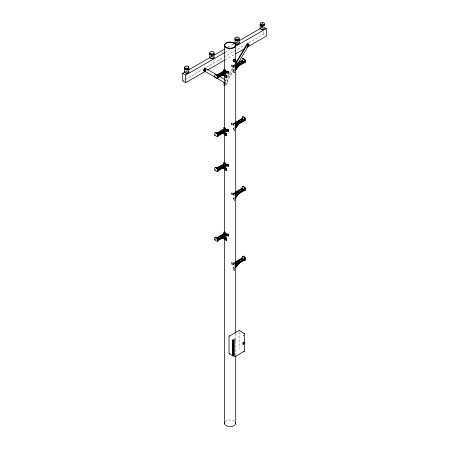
<?xml version="1.0" encoding="UTF-8"?>
<svg xmlns="http://www.w3.org/2000/svg" width="449" height="449" viewBox="0 0 449 449"><rect width="100%" height="100%" fill="white"/><g stroke="black" fill="none" stroke-linecap="round" stroke-linejoin="round"><path stroke-width="0.34" stroke-dasharray="2.25 1.68" d="M225.129 80.966L225.634 80.096M225.505 82.347L225.005 83.222L225.505 83.514L226.01 82.638L225.129 82.133M225.129 83.295L225.634 82.42M225.207 84.558L227.014 83.514L227.014 80.607L234.501 68.018M225.101 85.198L227.52 83.8L227.52 80.893L234.546 69.067M227.396 76.712L234.49 64.959M227.441 77.767L235.242 64.83M234.709 69.135L233.839 70.229L234.995 70.897L234.995 72.598L234.49 72.89L233.334 72.222L233.334 70.184L234.631 68.568M234.995 129.026L234.995 130.726L234.49 131.013L233.334 130.345L233.334 128.313L234.631 126.691M234.709 127.263L233.839 128.358L233.839 130.058L233.334 130.345M234.995 198.778L234.995 200.478L234.49 200.765L233.334 200.097L233.334 198.065L234.631 196.443M234.709 197.016L233.839 198.11L233.839 199.811L233.334 200.097M234.709 266.768L233.839 267.862L234.995 268.53L234.995 270.231L234.49 270.517L233.334 269.849L233.334 267.817L234.631 266.195M234.776 64.555L232.885 65.649L232.885 66.228L233.856 66.98L233.334 67.277L231.465 66.677L231.807 64.869L233.856 65.812L233.048 65.554M231.465 66.677L231.807 64.869M231.465 123.352L231.807 122.992L233.856 123.649L233.856 123.941L232.885 123.778L233.048 124.553L233.856 124.811L233.334 125.406L231.465 124.805L231.465 123.352L233.334 123.952L233.856 123.649M231.465 124.805L231.807 122.992M234.776 192.436L232.885 193.525L232.885 194.108L233.856 194.855L233.334 195.158L231.465 194.557L231.807 192.744L233.856 193.693L233.048 193.435M231.465 194.557L231.807 192.744M234.776 262.188L232.885 263.277L232.885 263.86L233.856 264.607L233.334 264.91L231.465 264.309L231.807 262.497L233.856 263.445L233.048 263.187M231.465 264.309L231.807 262.497M186.425 67.417L187.3 66.918A2.138 1.235 0 0 0 186.195 66.918M236.589 38.457L237.639 37.851A2.138 1.235 0 0 0 236.533 37.851M262.373 23.573L261.498 24.078A1.066 0.617 0 0 1 262.53 23.915M261.498 24.656L262.805 23.904A2.138 1.235 0 0 0 261.7 23.904M185.729 71.599L187.3 70.695L188.254 71.015M210.373 57.371L212.467 56.164L213.427 56.484M228.137 47.117L233.587 43.968M236.011 42.571L237.824 41.521M260.841 28.236L263.26 26.839L263.26 28.214M221.733 52.713L222.738 52.135M225.101 52.359L229.944 49.558M182.721 80.893L184.533 79.849M185.14 79.495L202.701 69.359M206.338 67.26L223.293 57.472M223.899 57.118L244.486 45.231M248.729 42.784L263.26 34.393L265.073 35.443M225.101 59.913L234.793 54.318M231.465 65.228L233.334 65.823L233.856 65.526M232.885 66.228L234.625 65.228M233.856 65.812L235.063 65.116M233.048 66.43L235.355 65.094M233.334 72.222L233.839 71.93L234.995 72.598M225.78 79.568L226.683 79.052L226.184 78.76M232.885 123.778L234.776 122.684M232.885 124.356L235.203 123.02M233.856 123.941L235.063 123.245M233.048 124.553L235.355 123.222M231.465 193.104L233.334 193.704L233.856 193.401M232.885 194.108L235.203 192.773M233.856 193.693L235.063 192.997M233.048 194.305L235.355 192.975M231.465 262.856L233.334 263.456L233.856 263.153M232.885 263.86L235.203 262.525M233.856 263.445L235.063 262.749M233.048 264.057L235.355 262.727M233.334 269.849L233.839 269.563L234.995 270.231M231.807 66.317L233.856 66.98M231.807 124.446L233.856 125.103M231.807 194.198L233.856 194.855M231.807 263.95L233.856 264.607M263.765 27.417L262.805 27.103A2.138 1.235 0 0 0 260.746 27.417M238.593 41.953L237.639 41.634A2.138 1.235 0 0 0 235.573 41.953M233.334 70.184L234.49 70.852L234.49 72.89M227.014 80.607L227.52 80.893M225.505 80.023L226.01 80.315L225.505 81.185L225.005 80.893M215.391 75.752L216.02 76.117M227.014 83.514L227.52 83.8M233.334 128.313L234.49 128.981L234.49 131.013M233.839 130.058L234.995 130.726M233.334 198.065L234.49 198.733L234.49 200.765M233.839 199.811L234.995 200.478M215.391 238.509L216.02 238.868L216.02 239.744M233.334 267.817L234.49 268.485L234.49 270.517M263.26 31.649L263.26 34.393M239.098 331.923L239.098 348.592M235.731 333.702L235.731 340.701M235.731 341.403L235.731 353.992M234.49 66.497L234.49 67.951M234.49 124.62L234.49 126.074M234.49 194.372L234.49 195.826M234.49 264.124L234.49 265.578M233.839 70.229L233.839 71.93M233.839 267.862L233.839 269.563M233.334 65.823L233.334 67.277M233.334 123.952L233.334 125.406M233.334 193.704L233.334 195.158M233.334 263.456L233.334 264.91M225.106 421.617A5.697 3.289 0 0 1 234.967 421.617M261.223 28.13A1.066 0.617 0 0 1 262.255 27.675A1.066 0.617 0 0 1 263.288 28.13M261.98 28.568A1.066 0.617 0 0 1 262.53 28.568M236.051 42.661A1.066 0.617 0 0 1 237.083 42.206A1.066 0.617 0 0 1 238.116 42.661M236.808 43.098A1.066 0.617 0 0 1 237.841 43.261M236.808 38.451A1.066 0.617 0 0 1 237.364 38.451M210.884 57.197A1.066 0.617 0 0 1 211.917 56.737A1.066 0.617 0 0 1 212.949 57.197M210.407 56.484A2.138 1.235 0 0 1 212.467 56.164M185.712 71.728A1.066 0.617 0 0 1 186.745 71.268A1.066 0.617 0 0 1 187.777 71.728M186.47 72.16A1.066 0.617 0 0 1 187.02 72.16"/><path stroke-width="0.67" d="M239.098 330.548L229.029 336.363L229.029 353.509L233.458 356.304M243.627 335.841L243.728 335.319M234.316 60.985L235.175 60.082L235.68 60.368L235.68 61.193L234.967 61.603L234.316 60.985L235.321 61.569M234.967 61.603L234.967 60.783L235.68 60.368M243.223 343.131L243.728 342.261L244.239 342.312L243.88 343.513L243.223 343.131L243.526 343.547M243.375 343.221L244.239 342.312M244.088 342.228L244.239 343.137M235.321 61.412L234.316 61.996L233.059 60.84L233.559 59.543L234.569 58.965L235.826 60.115L235.074 59.678M233.559 59.543L234.316 59.981L234.316 61.996L233.811 61.277L234.316 59.981L235.321 59.397L235.321 60.407L235.175 60.082M203.773 70.673L205.199 68.209M205.07 70.358L205.575 69.488M247.831 43.592L235.596 64.246M247.702 45.747L248.207 44.878M247.826 45.82L248.331 44.951M235.551 63.191L247.326 43.306L249.251 44.417L238.447 62.602M236.674 65.537L237.381 64.364M232.335 340.112L232.908 339.781L233.474 340.112L233.474 341.857L232.908 342.183L232.335 341.857L232.335 340.112L232.503 342.087M233.474 340.112L232.503 340.342M232.335 341.857L232.908 341.526M232.531 353.453L233.284 353.453L232.531 353.453L232.531 341.857L232.908 341.638M233.171 353.604L233.284 341.857M233.312 353.217L233.474 355.165L232.908 355.496L232.335 355.165L232.335 353.453L232.908 353.122M233.474 353.453L232.908 353.778L232.335 353.453M236.786 65.868L239.373 62.63M235.355 69.775L238.374 65.997M235.433 70.353L239.794 64.892M237.218 123.453L239.373 120.759M235.355 127.903L238.806 123.582M239.671 122.504L240.535 121.426M235.433 128.476L239.794 123.02M236.786 193.749L239.373 190.511M235.355 197.655L238.374 193.873M235.433 198.228L240.232 192.223M236.786 263.501L239.373 260.263M235.355 267.408L238.806 263.086M235.433 267.98L239.794 262.525M226.728 72.89L228.266 73.383L228.614 71.571L226.739 70.97L217.776 76.437M228.266 73.383L228.614 71.571M226.217 130.85L228.266 131.512L228.614 129.699L226.739 129.099L217.776 134.56M228.266 131.512L228.614 129.699M226.728 165.894L228.266 166.388L228.614 164.575L226.739 163.975L217.776 169.436M228.266 166.388L228.614 164.575M226.217 235.478L228.266 236.14L228.614 234.327L226.739 233.727L217.776 239.188M228.266 236.14L228.614 234.327M235.472 355.137L235.877 354.789M234.569 338.664L234.569 356.949L244.638 350.894L244.638 333.747L239.098 330.307M261.7 26.283L264.315 24.774A2.138 1.235 0 0 1 261.7 26.283L260.19 25.413L261.239 24.807M184.685 67.788A2.138 1.235 0 0 0 184.685 68.428A2.138 1.235 0 0 0 184.685 69.006L186.195 69.881L188.81 68.371L188.81 72.205M213.977 57.034A2.138 1.235 0 0 1 211.361 58.544L209.851 57.674L209.851 53.841A2.138 1.235 0 0 0 209.851 54.475L211.361 55.35L213.977 53.841L213.977 57.674M239.149 42.503A2.138 1.235 0 0 1 236.533 44.013L235.023 43.143L235.023 39.304A2.138 1.235 0 0 0 235.023 39.944L236.533 40.814L239.149 39.304L239.149 43.143M205.12 71.453L185.74 82.638L182.721 80.893L182.721 73.339L185.14 71.941M188.776 69.842L209.969 57.607M214.207 55.16L224.506 49.216M234.193 43.62L235.405 42.919M239.036 40.825L260.235 28.584M211.361 58.544L212.237 58.044M182.721 73.339L185.74 75.084L224.494 52.707M235.399 46.415L266.279 28.584L266.279 36.139L246.905 47.325M207.539 70.05L224.494 60.261M235.399 53.97L244.481 48.728M215.767 74.225L214.757 74.809L214.757 77.133L217.428 78.67L217.933 78.384L217.933 76.055L217.428 75.185L216.923 75.477L215.262 74.517M216.418 75.157L224.607 70.426L225.061 70.897L217.221 75.421M235.355 64.224L242.269 60.233L242.898 60.593L242.898 61.468L241.091 62.512M225.061 70.897L225.583 70.302L224.545 69.219L223.922 69.421L223.922 70.875L225.061 72.059L225.583 71.756L225.583 70.302M242.645 58.707L244.307 59.666L244.812 59.375L245.317 60.245L245.317 62.574L244.812 62.86L242.146 61.322M235.669 64.768L242.898 60.593M220.841 74.203L225.061 71.767L225.061 72.059M235.669 65.644L239.283 63.556M217.428 78.67L217.428 76.347L217.933 76.055M244.812 62.86L244.812 60.536L245.317 60.245M235.618 66.138L244.054 61.266L244.812 61.844L235.557 67.187L235.534 69.028L236.157 68.832L236.157 67.378L235.394 66.587M227.026 71.823L217.933 77.363L227.188 72.02L226.217 71.565M244.688 61.625L235.557 67.187M217.804 78.019L227.188 72.603L227.188 72.02M236.039 67.49L244.812 62.428M225.078 75.853L225.078 76.987L226.234 77.655L226.739 77.363L226.739 75.331L225.583 74.663L223.568 74.467M216.418 133.28L224.607 128.554L225.061 129.02L217.221 133.544M235.355 122.353L242.269 118.356L242.898 118.721L242.898 119.591L241.091 120.635M224.607 128.554L224.517 129.189M225.061 129.02L225.583 128.431L224.545 127.348L223.922 127.55L223.922 128.998L224.545 128.801M215.262 132.64L216.923 133.6L217.428 133.314L217.933 134.184L217.933 136.507L217.428 136.799L214.757 135.256L214.757 132.932L215.767 132.354L217.428 133.314M244.307 117.79L244.812 117.503L245.317 118.373L245.317 120.697L244.812 120.989L244.812 118.665L244.307 117.79L242.645 116.83M235.669 122.897L242.898 118.721M214.757 135.256L215.262 134.969M220.234 132.68L225.583 129.884L225.583 128.431M235.669 123.767L239.283 121.679M217.428 136.799L217.428 134.476L217.933 134.184M244.812 118.665L245.317 118.373M235.618 124.261L244.054 119.389L244.812 119.973L235.557 125.316L244.688 119.754M227.026 129.952L217.933 135.491L227.188 130.148L226.217 129.688M217.804 136.142L227.188 130.726L227.188 130.148M236.039 125.613L244.812 120.551M225.078 135.115L226.234 135.783L226.234 134.083L225.078 133.415L225.078 135.115L225.583 134.823M226.234 135.783L226.739 135.491L226.739 133.454L225.583 132.786L223.568 132.595M216.418 168.156L224.607 163.43L225.061 163.896L217.221 168.42M225.061 163.896L225.583 163.307L224.545 162.224L223.922 162.426L223.922 163.874L225.061 165.058L225.583 164.761L225.583 163.307M215.262 167.516L216.923 168.476L217.428 168.19L217.933 169.06L217.933 171.383L217.428 171.675L214.757 170.132L214.757 167.808L215.767 167.23L217.428 168.19M214.757 170.132L215.262 169.845M220.841 167.208L225.061 164.772L225.061 165.058M217.428 171.675L217.428 169.352L217.933 169.06M227.026 164.828L217.933 170.367L227.188 165.024L226.217 164.564M217.804 171.018L227.188 165.602L227.188 165.024M225.078 168.858L225.078 169.991L226.234 170.659L226.739 170.367L226.739 168.33L225.583 167.662L223.568 167.471M235.355 192.105L242.269 188.109L242.898 188.473L242.898 189.343L241.091 190.387M244.307 187.542L244.812 187.255L245.317 188.125L245.317 190.449L244.812 190.741L244.812 188.417L244.307 187.542L242.645 186.582M235.669 192.649L242.898 188.473M235.669 193.519L238.677 191.779M244.812 188.417L245.317 188.125M235.618 194.013L244.054 189.141L244.812 189.725L235.557 195.068L244.688 189.506M236.039 195.366L244.812 190.303M216.418 237.908L224.607 233.183L225.061 233.648L217.221 238.172M225.061 233.648L225.583 233.059L224.545 231.976L223.922 232.178L223.922 233.626L224.545 233.429M215.262 237.268L216.923 238.228L217.428 237.942L217.933 238.812L217.933 241.135L217.428 241.427L214.757 239.884L214.757 237.56L215.767 236.982L217.428 237.942M214.757 239.884L215.262 239.598M220.234 237.308L225.583 234.507L225.583 233.059M217.428 241.427L217.428 239.104L217.933 238.812M227.026 234.58L217.933 240.12L227.188 234.776L226.217 234.316M217.804 240.771L227.188 235.355L227.188 234.776M225.078 238.043L225.078 239.744L225.583 239.452M225.078 239.744L226.234 240.411L226.739 240.12L226.739 238.082L225.583 237.414L223.568 237.224M235.355 261.857L242.269 257.861L242.898 258.226L242.898 259.095L241.091 260.139M242.645 256.334L244.307 257.294L244.812 257.008L245.317 257.878L245.317 260.201L244.812 260.493L242.146 258.95M235.669 262.401L242.898 258.226M235.669 263.271L239.283 261.183M244.812 260.493L244.812 258.169L245.317 257.878M235.618 263.765L244.054 258.893L244.812 259.477L235.557 264.82L235.534 266.661L236.157 266.459L236.157 265.005L235.394 264.22M244.688 259.258L235.557 264.82M236.039 265.118L244.812 260.055M243.627 342.031L242.976 342.407L242.976 344.501L243.627 344.125L243.728 343.715L242.976 344.153M229.327 335.953L229.652 335.824M244.015 351.432L244.34 351.303M223.922 70.875L224.545 70.673M235.534 67.575L236.157 67.378M236.157 125.501L235.534 125.703L235.534 127.157L236.157 126.955L236.157 125.501L235.394 124.715M223.922 163.874L224.545 163.677M236.157 195.253L235.534 195.455L235.534 196.909L236.157 196.707L236.157 195.253L235.394 194.468M235.534 265.207L236.157 265.005M233.171 342.009L232.531 341.857M234.462 61.311L234.821 61.277M243.375 343.463L243.88 343.513M219.544 74.079L222.227 74.338M222.715 74.944L226.739 75.331M221.823 75.527L226.234 75.954L226.234 77.655M219.544 132.208L222.227 132.466M222.715 133.067L226.739 133.454M221.194 133.594L226.234 134.083M219.544 167.084L221.553 167.275M222.715 167.943L226.739 168.33M221.823 168.532L226.234 168.959L226.234 170.659M219.544 236.836L222.227 237.094M222.715 237.695L226.739 238.082M221.194 238.223L226.234 238.711L226.234 240.411M226.217 71.273L228.266 71.93M226.217 129.402L228.266 130.058M226.217 164.278L228.266 164.935M226.217 234.03L228.266 234.687M244.015 333.209L244.34 333.338M229.327 353.919L229.652 354.048M264.467 27.535L266.279 28.584M248.707 45.164L247.826 44.659L247.326 45.529L248.207 46.039M244.812 59.375L243.15 58.415L242.146 58.999L242.146 60.884M244.054 62.136L244.688 62.501M240.883 61.76L242.045 62.428M234.821 60.115L235.826 60.699M234.462 60.492L234.967 60.783M233.059 60.84L233.811 61.277M219.673 76.566L224.927 79.596M244.812 117.503L243.15 116.544L242.146 117.122L242.146 119.013M240.883 119.883L242.045 120.551M219.191 133.746L218.029 133.078L218.029 133.662M244.812 187.255L243.15 186.296L242.146 186.874L242.146 188.765M242.146 189.203L243.212 189.815M240.883 189.635L242.045 190.303L242.045 190.887M219.191 238.374L218.029 237.706L218.029 238.29M244.812 257.008L243.15 256.048L242.146 256.626L242.146 258.517M240.883 259.387L242.045 260.055M235.472 340.084L235.877 340.314M260.19 27.973A2.138 1.235 0 0 0 260.19 28.613L261.7 29.482A2.138 1.235 0 0 0 264.315 27.973M184.685 71.565A2.138 1.235 0 0 0 184.685 72.205L186.195 73.075A2.138 1.235 0 0 0 188.81 71.565M223.922 69.421L225.061 70.605M223.922 127.55L225.061 128.728M223.922 162.426L225.061 163.604M223.922 232.178L225.061 233.357M244.307 59.666L244.812 60.536M216.923 75.477L217.428 76.347M216.923 133.6L217.428 134.476M216.923 168.476L217.428 169.352M244.307 257.294L244.812 258.169M216.923 238.228L217.428 239.104M260.19 28.613L260.19 24.774A2.138 1.235 0 0 0 260.19 25.413M235.731 45.439A5.697 3.289 0 0 1 227.188 48.284A5.697 3.289 0 0 1 227.188 42.593A5.697 3.289 0 0 1 235.731 45.439L235.731 332.305M235.731 356.091L235.731 423.261M233.312 339.882L233.312 355.4M232.908 340.443L232.908 353.672M232.908 353.778L232.908 355.496M232.638 341.7L232.638 353.604M232.503 353.683L232.503 355.4M224.517 233.233L224.517 233.817M224.343 45.439L224.343 69.225M224.343 74.124L224.343 127.999M224.343 133.594L224.343 162.285M224.343 168.583L224.343 232.251M224.343 234.35L224.343 235.747M224.343 237.847L224.343 423.261M223.995 82.347L223.995 85.254L224.5 85.546L224.5 82.638L203.274 70.381L204.693 67.917L219.191 76.201L219.191 75.623L218.029 74.949L218.029 75.533M185.74 75.084L185.74 82.638M184.685 72.205L184.685 68.371L186.195 69.298A2.138 1.235 0 0 0 188.81 67.788M235.54 422.414A5.697 3.289 0 0 1 230.04 426.55A5.697 3.289 0 0 1 224.534 422.414M263.288 29.005A1.066 0.617 0 0 1 262.255 29.78A1.066 0.617 0 0 1 261.223 29.005M263.288 25.256A1.066 0.617 0 0 1 262.255 25.711A1.066 0.617 0 0 1 261.223 25.256M264.315 24.195A2.138 1.235 0 0 1 261.7 25.705L260.19 24.83A2.138 1.235 0 0 1 260.19 24.195M238.116 43.856A1.066 0.617 0 0 1 237.083 44.311A1.066 0.617 0 0 1 236.051 43.856M239.149 39.304A2.138 1.235 0 0 1 236.533 40.814M235.023 43.143A2.138 1.235 0 0 1 235.023 42.503M238.116 39.787A1.066 0.617 0 0 1 237.841 40.062M237.364 40.219A1.066 0.617 0 0 1 236.808 40.219M236.331 40.062A1.066 0.617 0 0 1 236.051 39.787M239.149 38.726A2.138 1.235 0 0 1 236.533 40.236L235.023 39.366A2.138 1.235 0 0 1 235.023 38.726M212.949 58.067A1.066 0.617 0 0 1 211.917 58.841A1.066 0.617 0 0 1 210.884 58.067M213.977 53.841A2.138 1.235 0 0 1 211.361 55.35M209.851 57.674A2.138 1.235 0 0 1 209.851 57.034M212.669 54.593A1.066 0.617 0 0 1 211.159 54.593M213.977 53.257A2.138 1.235 0 0 1 211.361 54.767L209.851 53.897A2.138 1.235 0 0 1 209.851 53.257M187.777 72.598A1.066 0.617 0 0 1 186.745 73.372A1.066 0.617 0 0 1 185.712 72.598M188.81 68.371A2.138 1.235 0 0 1 186.195 69.881M187.777 68.849A1.066 0.617 0 0 1 186.745 69.303A1.066 0.617 0 0 1 185.712 68.849M205.199 69.269L204.693 70.139L205.575 70.65L206.08 69.78L205.199 69.269M219.191 168.622L218.029 167.954L218.029 168.538L219.191 169.206L219.191 168.622M226.262 47.325A5.337 3.081 0 0 0 235.192 45.944A5.337 3.081 0 0 0 228.659 42.172A5.337 3.081 0 0 0 226.262 47.325M260.746 24.515A2.138 1.235 0 0 0 264.315 23.96A2.138 1.235 0 0 0 261.7 22.45A2.138 1.235 0 0 0 260.746 24.515M235.573 39.046A2.138 1.235 0 0 0 239.149 38.491A2.138 1.235 0 0 0 236.533 36.981A2.138 1.235 0 0 0 235.573 39.046M210.407 53.577A2.138 1.235 0 0 0 213.977 53.021A2.138 1.235 0 0 0 211.361 51.512A2.138 1.235 0 0 0 210.407 53.577M185.235 68.108A2.138 1.235 0 0 0 188.81 67.552A2.138 1.235 0 0 0 186.195 66.042A2.138 1.235 0 0 0 185.235 68.108"/></g></svg>
